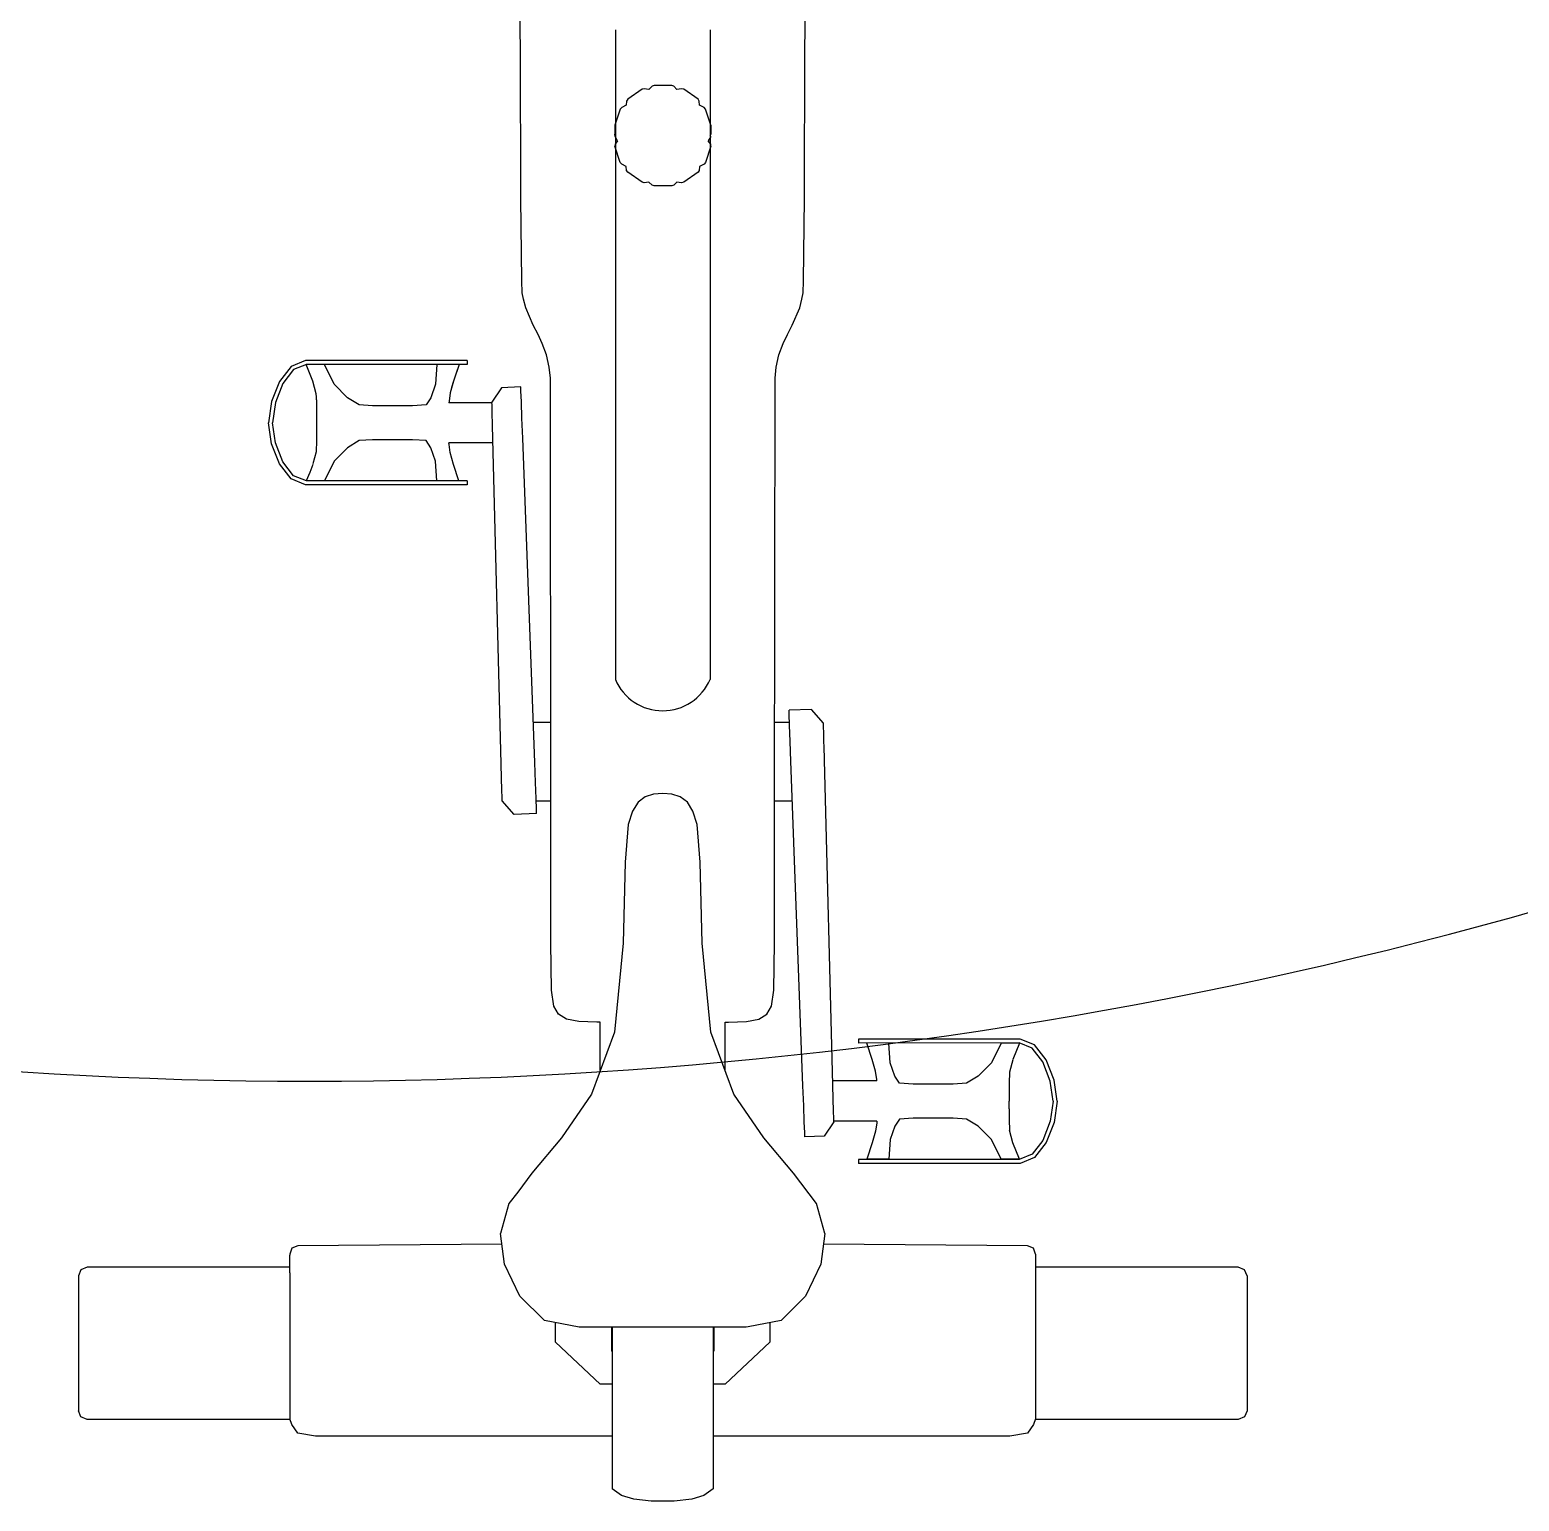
# Model space of a CAD drawing. Header units: millimetres. Extents: x 31778 to 54642, y 18502 to 28743.
# Drawn here: x 38306.9 to 38382.2, y 20287 to 20361.4 of the extents above; entities that cross this region are included whole.
import ezdxf

# ---------------------------------------------------------------- set-up
doc = ezdxf.new("R2010")
doc.units = ezdxf.units.MM
doc.layers.add('CIRCUITS ECLAIRAGE', color=1, linetype='Continuous')
doc.layers.add('Plan Archi', color=8, linetype='Continuous')

msp = doc.modelspace()

# ---------------------------------------------------------------- linework, layer by layer
at = {"layer": 'CIRCUITS ECLAIRAGE', "color": 6}
msp.add_arc((38321.005, 20535.452), 227.215, 243.7112, 296.2888, dxfattribs=at)
at = {"layer": 'Plan Archi'}
for p, q in [((38336.475, 20361.415), (38336.475, 20359.871)), ((38341.264, 20361.415), (38341.264, 20359.871)), ((38336.475, 20359.871), (38336.475, 20328.559)), ((38341.264, 20359.871), (38341.264, 20328.559)), ((38338.431, 20358.595), (38338.331, 20358.555)), ((38339.328, 20358.595), (38338.431, 20358.595)), ((38339.428, 20358.555), (38339.328, 20358.595)), ((38337.046, 20357.813), (38337.028, 20357.606)), ((38337.099, 20357.9), (38337.046, 20357.813)), ((38337.825, 20358.406), (38337.099, 20357.9)), ((38337.934, 20358.432), (38337.825, 20358.406)), ((38338.172, 20358.403), (38337.934, 20358.432)), ((38338.331, 20358.555), (38338.172, 20358.403)), ((38339.587, 20358.403), (38339.428, 20358.555)), ((38339.825, 20358.432), (38339.587, 20358.403)), ((38339.934, 20358.406), (38339.825, 20358.432)), ((38340.66, 20357.9), (38339.934, 20358.406)), ((38340.714, 20357.813), (38340.66, 20357.9)), ((38340.732, 20357.606), (38340.714, 20357.813)), ((38336.725, 20357.406), (38336.448, 20356.588)), ((38336.8, 20357.489), (38336.725, 20357.406)), ((38337.028, 20357.606), (38336.8, 20357.489)), ((38340.959, 20357.489), (38340.732, 20357.606)), ((38341.034, 20357.406), (38340.959, 20357.489)), ((38341.311, 20356.588), (38341.034, 20357.406)), ((38336.448, 20356.588), (38336.448, 20356.133)), ((38336.475, 20356.855), (38336.475, 20356.668)), ((38341.264, 20356.855), (38341.264, 20356.728)), ((38341.311, 20356.588), (38341.311, 20356.133)), ((38336.461, 20356.022), (38336.448, 20356.133)), ((38336.461, 20355.622), (38336.448, 20355.523)), ((38336.59, 20355.795), (38336.461, 20356.022)), ((38336.59, 20355.795), (38336.461, 20355.622)), ((38341.298, 20356.022), (38341.169, 20355.795)), ((38341.298, 20355.622), (38341.169, 20355.795)), ((38341.311, 20356.133), (38341.269, 20356.064)), ((38341.298, 20356.022), (38341.269, 20356.064)), ((38341.311, 20355.523), (38341.298, 20355.622)), ((38336.725, 20354.704), (38336.448, 20355.523)), ((38341.311, 20355.523), (38341.034, 20354.704)), ((38336.8, 20354.621), (38336.725, 20354.704)), ((38337.028, 20354.505), (38336.8, 20354.621)), ((38337.046, 20354.297), (38337.028, 20354.505)), ((38337.099, 20354.21), (38337.046, 20354.297)), ((38337.825, 20353.704), (38337.099, 20354.21)), ((38340.66, 20354.21), (38339.934, 20353.704)), ((38340.714, 20354.297), (38340.66, 20354.21)), ((38340.732, 20354.505), (38340.714, 20354.297)), ((38340.959, 20354.621), (38340.732, 20354.505)), ((38341.034, 20354.704), (38340.959, 20354.621)), ((38337.934, 20353.679), (38337.825, 20353.704)), ((38338.172, 20353.707), (38337.934, 20353.679)), ((38338.331, 20353.555), (38338.172, 20353.707)), ((38338.431, 20353.516), (38338.331, 20353.555)), ((38339.328, 20353.516), (38338.431, 20353.516)), ((38339.428, 20353.555), (38339.328, 20353.516)), ((38339.587, 20353.707), (38339.428, 20353.555)), ((38339.825, 20353.679), (38339.587, 20353.707)), ((38339.934, 20353.704), (38339.825, 20353.679)), ((38320.077, 20344.389), (38319.48, 20343.629)), ((38320.807, 20344.687), (38320.077, 20344.389)), ((38320.846, 20344.488), (38320.199, 20344.227)), ((38328.979, 20344.687), (38320.807, 20344.687)), ((38320.943, 20344.481), (38320.826, 20344.481)), ((38321.17, 20343.644), (38320.826, 20344.481)), ((38328.979, 20344.485), (38320.846, 20344.488)), ((38321.296, 20344.481), (38320.943, 20344.481)), ((38321.648, 20344.481), (38321.296, 20344.481)), ((38321.766, 20344.481), (38321.648, 20344.481)), ((38322.246, 20343.486), (38321.766, 20344.481)), ((38327.443, 20344.481), (38327.369, 20343.486)), ((38327.584, 20344.481), (38327.443, 20344.481)), ((38328.004, 20344.481), (38327.584, 20344.481)), ((38328.424, 20344.481), (38328.004, 20344.481)), ((38328.565, 20344.481), (38328.288, 20343.65)), ((38328.565, 20344.481), (38328.419, 20344.05)), ((38328.565, 20344.481), (38328.424, 20344.481)), ((38328.979, 20344.687), (38328.979, 20344.485)), ((38319.48, 20343.629), (38319.078, 20342.612)), ((38319.656, 20343.528), (38319.274, 20342.56)), ((38320.199, 20344.227), (38319.656, 20343.528)), ((38321.175, 20343.626), (38321.17, 20343.644)), ((38321.336, 20343.006), (38321.171, 20343.644)), ((38328.288, 20343.65), (38328.114, 20343.054)), ((38328.288, 20343.65), (38328.186, 20343.314)), ((38328.419, 20344.05), (38328.288, 20343.65)), ((38321.359, 20342.846), (38321.336, 20343.006)), ((38321.36, 20342.705), (38321.359, 20342.846)), ((38322.929, 20342.807), (38322.246, 20343.486)), ((38323.521, 20342.445), (38322.929, 20342.807)), ((38327.137, 20342.807), (38326.898, 20342.445)), ((38327.369, 20343.486), (38327.137, 20342.807)), ((38328.114, 20343.054), (38328.059, 20342.636)), ((38328.186, 20343.314), (38328.114, 20343.054)), ((38330.717, 20343.312), (38330.231, 20342.583)), ((38331.693, 20343.348), (38330.717, 20343.312)), ((38331.7, 20343.145), (38331.693, 20343.348)), ((38331.721, 20342.591), (38331.7, 20343.145)), ((38319.078, 20342.612), (38318.931, 20341.543)), ((38319.274, 20342.56), (38319.133, 20341.543)), ((38321.36, 20342.705), (38321.36, 20342.653)), ((38321.36, 20342.653), (38321.36, 20340.63)), ((38324.187, 20342.398), (38323.521, 20342.445)), ((38326.205, 20342.398), (38324.187, 20342.398)), ((38326.898, 20342.445), (38326.205, 20342.398)), ((38328.059, 20342.636), (38328.058, 20342.548)), ((38328.059, 20342.636), (38328.058, 20342.548)), ((38330.232, 20342.548), (38328.058, 20342.548)), ((38330.235, 20342.436), (38330.231, 20342.583)), ((38330.245, 20342.035), (38330.235, 20342.436)), ((38330.261, 20341.439), (38330.245, 20342.035)), ((38331.751, 20341.771), (38331.721, 20342.591)), ((38319.078, 20340.474), (38318.931, 20341.543)), ((38319.274, 20340.525), (38319.133, 20341.543)), ((38330.28, 20340.709), (38330.261, 20341.439)), ((38331.788, 20340.767), (38331.751, 20341.771)), ((38319.48, 20339.457), (38319.078, 20340.474)), ((38319.656, 20339.558), (38319.274, 20340.525)), ((38321.36, 20340.63), (38321.339, 20340.077)), ((38323.521, 20340.635), (38322.929, 20340.273)), ((38324.187, 20340.682), (38323.521, 20340.635)), ((38326.205, 20340.682), (38324.187, 20340.682)), ((38326.898, 20340.635), (38326.205, 20340.682)), ((38327.137, 20340.273), (38326.898, 20340.635)), ((38328.059, 20340.444), (38328.058, 20340.52)), ((38328.059, 20340.444), (38328.058, 20340.52)), ((38330.284, 20340.52), (38328.058, 20340.52)), ((38330.703, 20324.29), (38330.28, 20340.709)), ((38332.395, 20324.35), (38331.788, 20340.767)), ((38321.336, 20340.073), (38321.175, 20339.454)), ((38321.34, 20340.101), (38321.336, 20340.073)), ((38322.929, 20340.273), (38322.246, 20339.594)), ((38327.369, 20339.594), (38327.137, 20340.273)), ((38328.114, 20340.026), (38328.059, 20340.444)), ((38328.288, 20339.429), (38328.114, 20340.026)), ((38336.475, 20339.741), (38336.475, 20328.856)), ((38320.077, 20338.697), (38319.48, 20339.457)), ((38320.199, 20338.859), (38319.656, 20339.558)), ((38321.011, 20339.03), (38320.828, 20338.605)), ((38321.17, 20339.435), (38321.011, 20339.03)), ((38322.246, 20339.594), (38321.766, 20338.599)), ((38327.443, 20338.601), (38327.369, 20339.594)), ((38328.564, 20338.601), (38328.288, 20339.429)), ((38320.807, 20338.398), (38320.077, 20338.697)), ((38320.846, 20338.597), (38320.199, 20338.859)), ((38328.979, 20338.398), (38320.807, 20338.398)), ((38320.943, 20338.599), (38320.842, 20338.599)), ((38328.979, 20338.601), (38320.846, 20338.597)), ((38321.296, 20338.599), (38320.943, 20338.599)), ((38321.648, 20338.599), (38321.296, 20338.599)), ((38321.766, 20338.599), (38321.648, 20338.599)), ((38328.979, 20338.601), (38328.979, 20338.398)), ((38346.397, 20327.039), (38345.263, 20326.997)), ((38345.271, 20326.794), (38345.263, 20326.997)), ((38347.002, 20326.35), (38346.397, 20327.039)), ((38333.208, 20326.371), (38332.32, 20326.371)), ((38345.287, 20326.371), (38344.531, 20326.371)), ((38345.291, 20326.24), (38345.271, 20326.794)), ((38345.322, 20325.42), (38345.291, 20326.24)), ((38347.006, 20326.203), (38347.002, 20326.35)), ((38347.016, 20325.802), (38347.006, 20326.203)), ((38345.359, 20324.416), (38345.322, 20325.42)), ((38347.026, 20325.403), (38347.016, 20325.802)), ((38347.027, 20325.367), (38347.026, 20325.403)), ((38347.031, 20325.206), (38347.027, 20325.367)), ((38347.05, 20324.476), (38347.031, 20325.206)), ((38330.722, 20323.56), (38330.703, 20324.29)), ((38332.432, 20323.346), (38332.395, 20324.35)), ((38345.965, 20307.999), (38345.359, 20324.416)), ((38347.474, 20308.058), (38347.05, 20324.476)), ((38330.738, 20322.964), (38330.722, 20323.56)), ((38332.462, 20322.526), (38332.432, 20323.346)), ((38330.748, 20322.563), (38330.738, 20322.964)), ((38330.752, 20322.416), (38330.748, 20322.563)), ((38331.357, 20321.727), (38330.752, 20322.416)), ((38332.483, 20321.972), (38332.462, 20322.526)), ((38333.208, 20322.395), (38332.467, 20322.395)), ((38337.98, 20322.611), (38337.623, 20322.342)), ((38338.407, 20322.749), (38337.98, 20322.611)), ((38338.869, 20322.786), (38338.407, 20322.749)), ((38339.332, 20322.749), (38338.869, 20322.786)), ((38339.759, 20322.611), (38339.332, 20322.749)), ((38340.116, 20322.342), (38339.759, 20322.611)), ((38345.433, 20322.395), (38344.531, 20322.395)), ((38332.49, 20321.769), (38331.357, 20321.727)), ((38332.49, 20321.769), (38332.483, 20321.972)), ((38337.337, 20321.894), (38337.125, 20321.215)), ((38337.623, 20322.342), (38337.337, 20321.894)), ((38340.401, 20321.894), (38340.116, 20322.342)), ((38340.614, 20321.215), (38340.401, 20321.894)), ((38337.125, 20321.215), (38336.973, 20319.319)), ((38340.766, 20319.319), (38340.614, 20321.215)), ((38336.973, 20319.319), (38336.869, 20315.218)), ((38340.869, 20315.218), (38340.766, 20319.319)), ((38336.869, 20315.218), (38336.429, 20310.707)), ((38341.31, 20310.707), (38340.869, 20315.218)), ((38336.429, 20310.707), (38335.267, 20307.581)), ((38342.472, 20307.581), (38341.31, 20310.707)), ((38356.947, 20310.368), (38348.775, 20310.368)), ((38348.775, 20310.368), (38348.775, 20310.165)), ((38357.677, 20310.069), (38356.947, 20310.368)), ((38356.908, 20310.169), (38348.775, 20310.165)), ((38349.465, 20309.337), (38349.19, 20310.165)), ((38350.385, 20309.172), (38350.31, 20310.166)), ((38355.988, 20310.167), (38355.508, 20309.172)), ((38356.105, 20310.167), (38355.988, 20310.167)), ((38356.458, 20310.167), (38356.105, 20310.167)), ((38356.81, 20310.167), (38356.458, 20310.167)), ((38356.925, 20310.162), (38356.584, 20309.331)), ((38356.912, 20310.167), (38356.81, 20310.167)), ((38357.555, 20309.907), (38356.908, 20310.169)), ((38358.097, 20309.208), (38357.555, 20309.907)), ((38358.273, 20309.309), (38357.677, 20310.069)), ((38349.639, 20308.74), (38349.465, 20309.337)), ((38350.617, 20308.493), (38350.385, 20309.172)), ((38355.508, 20309.172), (38354.825, 20308.493)), ((38356.578, 20309.313), (38356.417, 20308.693)), ((38358.479, 20308.241), (38358.097, 20309.208)), ((38358.675, 20308.292), (38358.273, 20309.309)), ((38349.696, 20308.247), (38347.469, 20308.247)), ((38349.695, 20308.323), (38349.639, 20308.74)), ((38349.695, 20308.247), (38349.695, 20308.323)), ((38349.696, 20308.247), (38349.695, 20308.323)), ((38350.855, 20308.131), (38350.617, 20308.493)), ((38351.548, 20308.085), (38350.855, 20308.131)), ((38353.566, 20308.085), (38351.548, 20308.085)), ((38354.232, 20308.131), (38353.566, 20308.085)), ((38354.825, 20308.493), (38354.232, 20308.131)), ((38356.415, 20308.69), (38356.393, 20308.136)), ((38356.393, 20308.136), (38356.393, 20307.731)), ((38356.393, 20308.136), (38356.393, 20308.016)), ((38356.417, 20308.693), (38356.413, 20308.665)), ((38358.62, 20307.223), (38358.479, 20308.241)), ((38358.823, 20307.223), (38358.675, 20308.292)), ((38335.267, 20307.581), (38333.752, 20305.366)), ((38343.987, 20305.366), (38342.472, 20307.581)), ((38346.002, 20306.995), (38345.965, 20307.999)), ((38347.493, 20307.327), (38347.474, 20308.058)), ((38347.508, 20306.731), (38347.493, 20307.327)), ((38356.393, 20307.731), (38356.393, 20307.226)), ((38346.033, 20306.175), (38346.002, 20306.995)), ((38347.519, 20306.33), (38347.508, 20306.731)), ((38356.402, 20306.843), (38356.393, 20307.226)), ((38356.402, 20306.843), (38356.402, 20306.526)), ((38358.62, 20307.223), (38358.479, 20306.206)), ((38358.823, 20307.223), (38358.675, 20306.154)), ((38346.053, 20305.621), (38346.033, 20306.175)), ((38347.522, 20306.183), (38347.036, 20305.454)), ((38347.522, 20306.183), (38347.519, 20306.33)), ((38349.696, 20306.218), (38347.521, 20306.218)), ((38349.695, 20306.13), (38349.639, 20305.712)), ((38349.695, 20306.218), (38349.695, 20306.13)), ((38349.696, 20306.218), (38349.695, 20306.13)), ((38350.617, 20305.959), (38350.385, 20305.28)), ((38350.855, 20306.322), (38350.617, 20305.959)), ((38351.548, 20306.368), (38350.855, 20306.322)), ((38353.566, 20306.368), (38351.548, 20306.368)), ((38354.232, 20306.322), (38353.566, 20306.368)), ((38354.825, 20305.959), (38354.232, 20306.322)), ((38355.508, 20305.28), (38354.825, 20305.959)), ((38356.402, 20306.526), (38356.402, 20306.341)), ((38356.402, 20306.341), (38356.402, 20306.282)), ((38356.402, 20306.282), (38356.417, 20305.76)), ((38358.479, 20306.206), (38358.097, 20305.238)), ((38358.675, 20306.154), (38358.273, 20305.137)), ((38333.752, 20305.366), (38332.252, 20303.583)), ((38345.487, 20303.583), (38343.987, 20305.366)), ((38346.061, 20305.418), (38346.053, 20305.621)), ((38347.036, 20305.454), (38346.061, 20305.418)), ((38349.465, 20305.116), (38349.189, 20304.286)), ((38349.639, 20305.712), (38349.465, 20305.116)), ((38350.385, 20305.28), (38350.31, 20304.286)), ((38355.988, 20304.286), (38355.508, 20305.28)), ((38356.583, 20305.122), (38356.417, 20305.76)), ((38356.584, 20305.122), (38356.578, 20305.14)), ((38356.928, 20304.286), (38356.584, 20305.122)), ((38358.097, 20305.238), (38357.555, 20304.539)), ((38358.273, 20305.137), (38357.677, 20304.377)), ((38357.555, 20304.539), (38356.908, 20304.278)), ((38357.677, 20304.377), (38356.947, 20304.079)), ((38332.252, 20303.583), (38331.547, 20302.621)), ((38346.657, 20302.053), (38345.487, 20303.583)), ((38356.908, 20304.278), (38348.775, 20304.282)), ((38348.775, 20304.282), (38348.775, 20304.079)), ((38356.947, 20304.079), (38348.775, 20304.079)), ((38349.329, 20304.286), (38349.189, 20304.286)), ((38349.749, 20304.286), (38349.329, 20304.286)), ((38350.17, 20304.286), (38349.749, 20304.286)), ((38350.31, 20304.286), (38350.17, 20304.286)), ((38356.105, 20304.286), (38355.988, 20304.286)), ((38356.458, 20304.286), (38356.105, 20304.286)), ((38356.81, 20304.286), (38356.458, 20304.286)), ((38356.928, 20304.286), (38356.81, 20304.286)), ((38331.082, 20302.053), (38330.663, 20300.527)), ((38331.547, 20302.621), (38331.082, 20302.053)), ((38347.075, 20300.527), (38346.657, 20302.053)), ((38320.11, 20299.796), (38320.008, 20299.486)), ((38320.418, 20299.901), (38320.11, 20299.796)), ((38330.735, 20299.99), (38320.418, 20299.901)), ((38330.87, 20298.975), (38330.663, 20300.527)), ((38347.075, 20300.527), (38346.869, 20298.975)), ((38357.321, 20299.901), (38347.004, 20299.99)), ((38357.628, 20299.796), (38357.321, 20299.901)), ((38357.731, 20299.486), (38357.628, 20299.796)), ((38320.008, 20299.486), (38320.008, 20299.433)), ((38320.008, 20298.544), (38320.008, 20299.433)), ((38357.731, 20299.486), (38357.731, 20299.433)), ((38357.731, 20299.433), (38357.731, 20298.544)), ((38309.44, 20298.699), (38309.31, 20298.385)), ((38309.31, 20298.385), (38309.31, 20298.125)), ((38309.754, 20298.829), (38309.44, 20298.699)), ((38320.008, 20298.829), (38309.754, 20298.829)), ((38320.008, 20298.544), (38320.008, 20296.983)), ((38331.637, 20297.36), (38330.87, 20298.975)), ((38346.869, 20298.975), (38346.102, 20297.36)), ((38367.985, 20298.829), (38357.731, 20298.829)), ((38357.731, 20298.544), (38357.731, 20296.983)), ((38368.299, 20298.699), (38367.985, 20298.829)), ((38368.429, 20298.385), (38368.299, 20298.699)), ((38368.429, 20298.385), (38368.429, 20298.125)), ((38309.31, 20298.125), (38309.31, 20297.386)), ((38368.429, 20298.125), (38368.429, 20297.386)), ((38309.31, 20297.386), (38309.31, 20296.28)), ((38320.008, 20296.983), (38320.008, 20295.044)), ((38332.883, 20296.126), (38331.637, 20297.36)), ((38346.102, 20297.36), (38344.856, 20296.126)), ((38357.731, 20296.983), (38357.731, 20295.044)), ((38368.429, 20297.386), (38368.429, 20296.28)), ((38309.31, 20296.28), (38309.31, 20294.975)), ((38334.65, 20295.799), (38332.883, 20296.126)), ((38333.451, 20295.041), (38333.451, 20296.021)), ((38344.856, 20296.126), (38343.198, 20295.815)), ((38344.288, 20296.02), (38344.288, 20295.041)), ((38368.429, 20296.28), (38368.429, 20294.975)), ((38336.392, 20295.799), (38334.65, 20295.799)), ((38336.276, 20295.799), (38336.276, 20294.572)), ((38336.316, 20295.799), (38336.316, 20292.708)), ((38337.732, 20295.799), (38336.392, 20295.799)), ((38338.869, 20295.799), (38337.732, 20295.799)), ((38340.007, 20295.799), (38338.869, 20295.799)), ((38341.347, 20295.799), (38340.007, 20295.799)), ((38343.088, 20295.799), (38341.347, 20295.799)), ((38341.423, 20295.799), (38341.423, 20292.708)), ((38341.463, 20295.799), (38341.463, 20294.572)), ((38343.198, 20295.815), (38343.088, 20295.799)), ((38309.31, 20294.975), (38309.31, 20293.671)), ((38320.008, 20295.044), (38320.008, 20293.089)), ((38335.711, 20292.919), (38333.451, 20295.041)), ((38336.316, 20294.572), (38336.276, 20294.572)), ((38341.463, 20294.572), (38341.423, 20294.572)), ((38344.288, 20295.041), (38342.028, 20292.919)), ((38357.731, 20295.044), (38357.731, 20293.089)), ((38368.429, 20294.975), (38368.429, 20293.671)), ((38309.31, 20293.671), (38309.31, 20292.564)), ((38320.008, 20293.089), (38320.008, 20291.486)), ((38357.731, 20293.089), (38357.731, 20291.486)), ((38368.429, 20293.671), (38368.429, 20292.564)), ((38309.31, 20292.564), (38309.31, 20291.825)), ((38336.316, 20292.919), (38335.711, 20292.919)), ((38336.316, 20292.708), (38336.316, 20287.622)), ((38342.028, 20292.919), (38341.423, 20292.919)), ((38341.423, 20292.708), (38341.423, 20287.622)), ((38368.429, 20292.564), (38368.429, 20291.825)), ((38309.31, 20291.825), (38309.31, 20291.566)), ((38309.44, 20291.252), (38309.31, 20291.566)), ((38368.429, 20291.566), (38368.299, 20291.252)), ((38368.429, 20291.825), (38368.429, 20291.566)), ((38309.754, 20291.122), (38309.44, 20291.252)), ((38320.021, 20291.122), (38309.754, 20291.122)), ((38320.008, 20291.486), (38320.008, 20291.161)), ((38320.008, 20291.485), (38320.008, 20291.482)), ((38320.11, 20290.866), (38320.008, 20291.161)), ((38320.41, 20290.426), (38320.11, 20290.866)), ((38357.628, 20290.866), (38357.329, 20290.426)), ((38357.731, 20291.161), (38357.628, 20290.866)), ((38367.985, 20291.122), (38357.718, 20291.122)), ((38357.731, 20291.486), (38357.731, 20291.161)), ((38357.731, 20291.485), (38357.731, 20291.482)), ((38368.299, 20291.252), (38367.985, 20291.122)), ((38321.306, 20290.279), (38320.41, 20290.426)), ((38335.711, 20290.278), (38321.306, 20290.279)), ((38336.316, 20290.273), (38335.711, 20290.278)), ((38342.028, 20290.278), (38341.423, 20290.273)), ((38356.432, 20290.279), (38342.028, 20290.278)), ((38357.329, 20290.426), (38356.432, 20290.279)), ((38336.785, 20287.288), (38336.316, 20287.622)), ((38337.401, 20287.102), (38336.785, 20287.288)), ((38338.289, 20286.991), (38337.401, 20287.102)), ((38339.45, 20286.991), (38338.289, 20286.991)), ((38340.338, 20287.102), (38339.45, 20286.991)), ((38340.954, 20287.288), (38340.338, 20287.102)), ((38341.423, 20287.622), (38340.954, 20287.288))]:
    msp.add_line(p, q, dxfattribs=at)
for points in [[(38335.711, 20308.776), (38335.711, 20311.218), (38335.539, 20311.218), (38335.082, 20311.238), (38334.624, 20311.258), (38334.002, 20311.381), (38333.605, 20311.625), (38333.367, 20312.033), (38333.248, 20312.84), (38333.208, 20315.239), (38333.208, 20321.812), (38333.187, 20343.794), (38333.122, 20344.358), (38332.992, 20344.969), (38332.775, 20345.552), (38332.562, 20346.008), (38332.32, 20346.467), (38331.94, 20347.354), (38331.825, 20347.784), (38331.759, 20348.113), (38331.749, 20348.709), (38331.694, 20352.879), (38331.682, 20360.466), (38331.553, 20367.053)], [(38342.028, 20308.776), (38342.028, 20311.218), (38342.2, 20311.218), (38342.657, 20311.238), (38343.114, 20311.258), (38343.737, 20311.381), (38344.134, 20311.625), (38344.372, 20312.033), (38344.491, 20312.84), (38344.531, 20315.239), (38344.531, 20321.812), (38344.552, 20343.794), (38344.617, 20344.358), (38344.747, 20344.969), (38344.964, 20345.552), (38345.177, 20346.008), (38345.419, 20346.467), (38345.799, 20347.354), (38345.913, 20347.784), (38345.98, 20348.113), (38345.99, 20348.709), (38346.045, 20352.879), (38346.057, 20360.466), (38346.185, 20367.053)]]:
    msp.add_lwpolyline(points, dxfattribs=at)
msp.add_arc((38338.869, 20329.569), 2.599, 202.87113, 337.12887, dxfattribs=at)

doc.saveas('drawing.dxf')
